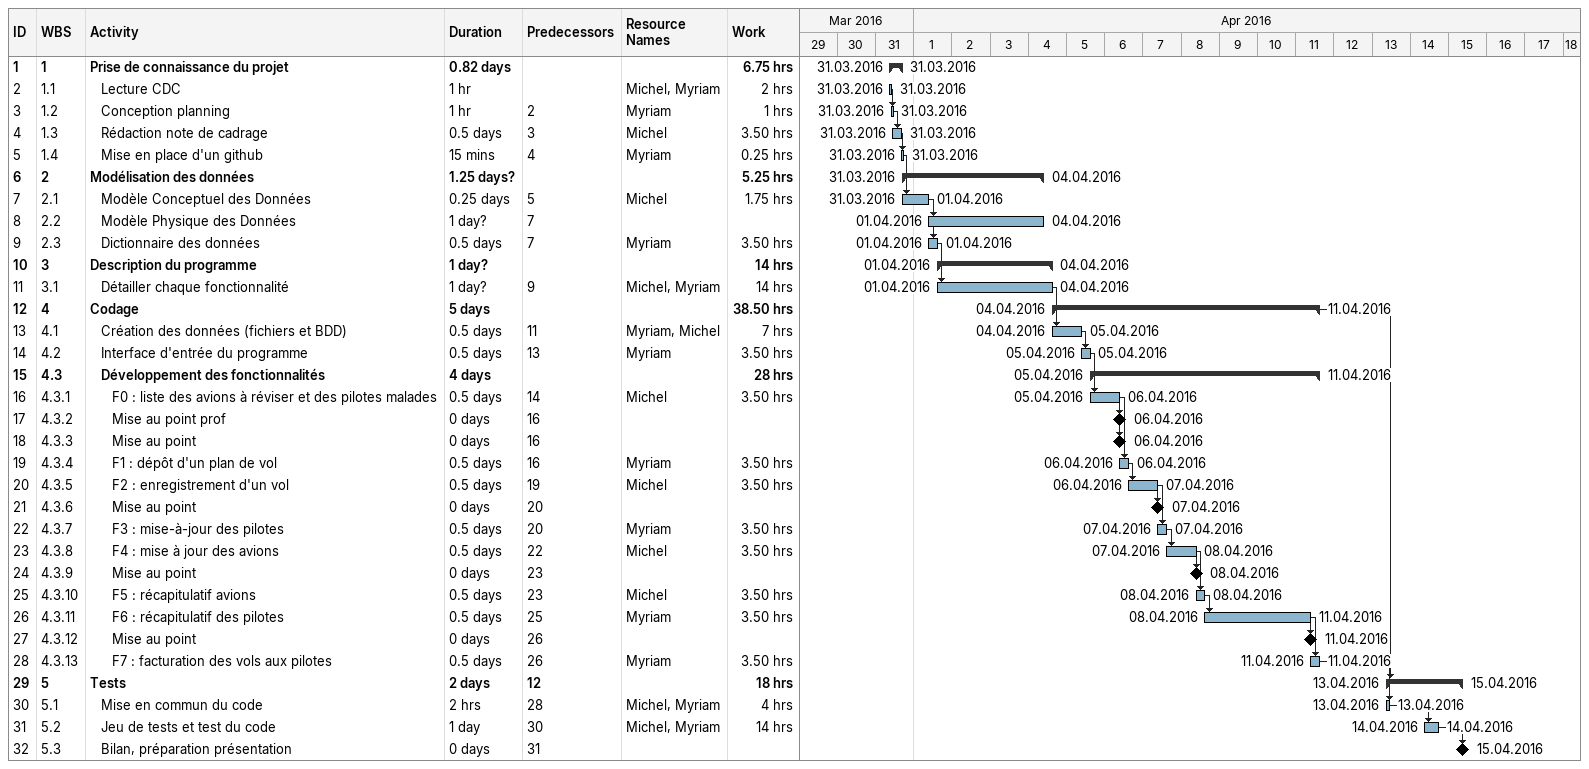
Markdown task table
| ID | WBS | Task | Duration | Start | Finish | Predecessors | Resources | Work (h) |
|---|---|---|---|---|---|---|---|---|
| 1 | 1 | **Prise de connaissance du projet** | 0.82d | 2016-03-31 | 2016-03-31 |  |  | 6.75 |
| 2 | 1.1 | Lecture CDC | 1h | 2016-03-31 | 2016-03-31 |  | Michel, Myriam | 2 |
| 3 | 1.2 | Conception planning | 1h | 2016-03-31 | 2016-03-31 | 2 | Myriam | 1 |
| 4 | 1.3 | Rédaction note de cadrage | 0.5d | 2016-03-31 | 2016-03-31 | 3 | Michel | 3.50 |
| 5 | 1.4 | Mise en place d'un github | 15min | 2016-03-31 | 2016-03-31 | 4 | Myriam | 0.25 |
| 6 | 2 | **Modélisation des données** | 1.25d? | 2016-03-31 | 2016-04-04 |  |  | 5.25 |
| 7 | 2.1 | Modèle Conceptuel des Données | 0.25d | 2016-03-31 | 2016-04-01 | 5 | Michel | 1.75 |
| 8 | 2.2 | Modèle Physique des Données | 1d? | 2016-04-01 | 2016-04-04 | 7 |  |  |
| 9 | 2.3 | Dictionnaire des données | 0.5d | 2016-04-01 | 2016-04-01 | 7 | Myriam | 3.50 |
| 10 | 3 | **Description du programme** | 1d? | 2016-04-01 | 2016-04-04 |  |  | 14 |
| 11 | 3.1 | Détailler chaque fonctionnalité | 1d? | 2016-04-01 | 2016-04-04 | 9 | Michel, Myriam | 14 |
| 12 | 4 | **Codage** | 5d | 2016-04-04 | 2016-04-11 |  |  | 38.50 |
| 13 | 4.1 | Création des données (fichiers et BDD) | 0.5d | 2016-04-04 | 2016-04-05 | 11 | Myriam, Michel | 7 |
| 14 | 4.2 | Interface d'entrée du programme | 0.5d | 2016-04-05 | 2016-04-05 | 13 | Myriam | 3.50 |
| 15 | 4.3 | **Développement des fonctionnalités** | 4d | 2016-04-05 | 2016-04-11 |  |  | 28 |
| 16 | 4.3.1 | F0 : liste des avions à réviser et des pilotes malades | 0.5d | 2016-04-05 | 2016-04-06 | 14 | Michel | 3.50 |
| 17 | 4.3.2 | Mise au point prof | 0d | 2016-04-06 | 2016-04-06 | 16 |  |  |
| 18 | 4.3.3 | Mise au point | 0d | 2016-04-06 | 2016-04-06 | 16 |  |  |
| 19 | 4.3.4 | F1 : dépôt d'un plan de vol | 0.5d | 2016-04-06 | 2016-04-06 | 16 | Myriam | 3.50 |
| 20 | 4.3.5 | F2 : enregistrement d'un vol | 0.5d | 2016-04-06 | 2016-04-07 | 19 | Michel | 3.50 |
| 21 | 4.3.6 | Mise au point | 0d | 2016-04-07 | 2016-04-07 | 20 |  |  |
| 22 | 4.3.7 | F3 : mise-à-jour des pilotes | 0.5d | 2016-04-07 | 2016-04-07 | 20 | Myriam | 3.50 |
| 23 | 4.3.8 | F4 : mise à jour des avions | 0.5d | 2016-04-07 | 2016-04-08 | 22 | Michel | 3.50 |
| 24 | 4.3.9 | Mise au point | 0d | 2016-04-08 | 2016-04-08 | 23 |  |  |
| 25 | 4.3.10 | F5 : récapitulatif avions | 0.5d | 2016-04-08 | 2016-04-08 | 23 | Michel | 3.50 |
| 26 | 4.3.11 | F6 : récapitulatif des pilotes | 0.5d | 2016-04-08 | 2016-04-11 | 25 | Myriam | 3.50 |
| 27 | 4.3.12 | Mise au point | 0d | 2016-04-11 | 2016-04-11 | 26 |  |  |
| 28 | 4.3.13 | F7 : facturation des vols aux pilotes | 0.5d | 2016-04-11 | 2016-04-11 | 26 | Myriam | 3.50 |
| 29 | 5 | **Tests** | 2d | 2016-04-13 | 2016-04-15 | 12 |  | 18 |
| 30 | 5.1 | Mise en commun du code | 2h | 2016-04-13 | 2016-04-13 | 28 | Michel, Myriam | 4 |
| 31 | 5.2 | Jeu de tests et test du code | 1d | 2016-04-14 | 2016-04-14 | 30 | Michel, Myriam | 14 |
| 32 | 5.3 | Bilan, préparation présentation | 0d | 2016-04-15 | 2016-04-15 | 31 |  |  |
